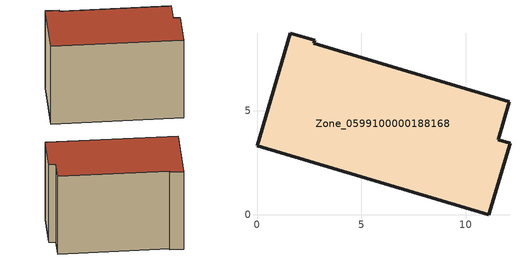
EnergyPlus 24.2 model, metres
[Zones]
Zone_0599100000188168
 floor ground (C_G): 11.09,0 0,3.32 1.6,8.71 2.76,8.36 2.72,8.21 12.08,5.42 11.54,3.61 12.11,3.44 z0
 wall outside (C_F): 2.76,8.36 1.6,8.71 0,3.32 11.09,0 12.11,3.44 11.54,3.61 12.08,5.42 2.72,8.21 2.76,8.36 z0:8.08
 roof outside (C_R): 12.11,3.44 11.54,3.61 12.08,5.42 2.72,8.21 2.76,8.36 1.6,8.71 0,3.32 11.09,0 z8.08
[BUILDING]
Pand.0599100000188168: North Axis=0; Terrain=City; Loads Convergence Tolerance Value=0.04; Temperature Convergence Tolerance Value=0.4; Solar Distribution=FullExterior; Maximum Number of Warmup Days=25; Minimum Number of Warmup Days=1
[Site:Location]
Rotterdam.The.Hague.AP_ZH_NLD Design_Conditions: Latitude=51.96; Longitude=4.45; Time Zone=1; Elevation=-4.5
[SITE:GROUNDTEMPERATURE:BUILDINGSURFACE]
18, 18, 18, 18, 18, 18, 18, 18, 18, 18, 18, 18
[MATERIAL] Thermal Absorptance=0.9; Solar Absorptance=0.7; Visible Absorptance=0.7
Name | Roughness | Thickness | Conductivity | Density | Specific Heat
G.TI.1975-1991 | MediumSmooth | 0.15 | 0.288461 | 540 | 1210
F.TI.1975-1991 | Rough | 0.3 | 0.230769 | 1920 | 840
R.TI.1975-1991 | MediumRough | 0.2 | 0.153846 | 1500 | 1000
[CONSTRUCTION]
C_G: G.TI.1975-1991
C_F: F.TI.1975-1991
C_R: R.TI.1975-1991
[ZONE]
Zone_0599100000188168: Type=1; Multiplier=1; Ceiling Height=Autocalculate; Volume=Autocalculate; Floor Area=autocalculate; Part of Total Floor Area=Yes
[ZONEINFILTRATION:DESIGNFLOWRATE]
Infil_Zone_0599100000188168: Zone or ZoneList or Space or SpaceList=Zone_0599100000188168; Schedule=AlwaysOn; Design Flow Rate Calculation Method=Flow/Area; Flow Rate per Floor Area=0.003; Constant Term Coefficient=1; Temperature Term Coefficient=0; Velocity Term Coefficient=0; Velocity Squared Term Coefficient=0
[HVACTEMPLATE:ZONE:IDEALLOADSAIRSYSTEM]
Zone_0599100000188168: Maximum Heating Supply Air Temperature=50; Minimum Cooling Supply Air Temperature=13; Maximum Heating Supply Air Humidity Ratio=0.0156; Minimum Cooling Supply Air Humidity Ratio=0.0077; Heating Limit=NoLimit; Cooling Limit=NoLimit; Dehumidification Control Type=ConstantSensibleHeatRatio; Cooling Sensible Heat Ratio=0.7; Dehumidification Setpoint=60; Humidification Control Type=None; Humidification Setpoint=30; Outdoor Air Method=None; Outdoor Air Flow Rate per Person=0.00944; Outdoor Air Flow Rate per Zone Floor Area=0; Outdoor Air Flow Rate per Zone=0; Demand Controlled Ventilation Type=None; Outdoor Air Economizer Type=NoEconomizer; Heat Recovery Type=None; Sensible Heat Recovery Effectiveness=0.7; Latent Heat Recovery Effectiveness=0.65
[ZONECONTROL:THERMOSTAT]
ThermostatControl_Zone_0599100000188168: Zone or ZoneList=Zone_0599100000188168; Control Type Schedule=DualSetpointControlType; Control 1=Thermostat_Zone_0599100000188168; Temperature Difference Between Cutout And Setpoint=0
[THERMOSTATSETPOINT:DUALSETPOINT]
Thermostat_Zone_0599100000188168: Heating Setpoint Temperature Schedule=HeatingSetpoint_Zone_0599100000188168; Cooling Setpoint Temperature Schedule=CoolingSetpoint_Zone_0599100000188168
[SCHEDULE:COMPACT]
HeatingSetpoint_Zone_0599100000188168: Through: 12/31, For: AllDays, Until: 24:00, 21
CoolingSetpoint_Zone_0599100000188168: Through: 12/31, For: AllDays, Until: 24:00, 24
DualSetpointControlType: Through: 12/31, For: AllDays, Until: 24:00, 4
AlwaysOn: Through: 12/31, For: AllDays, Until: 24:00, 1
